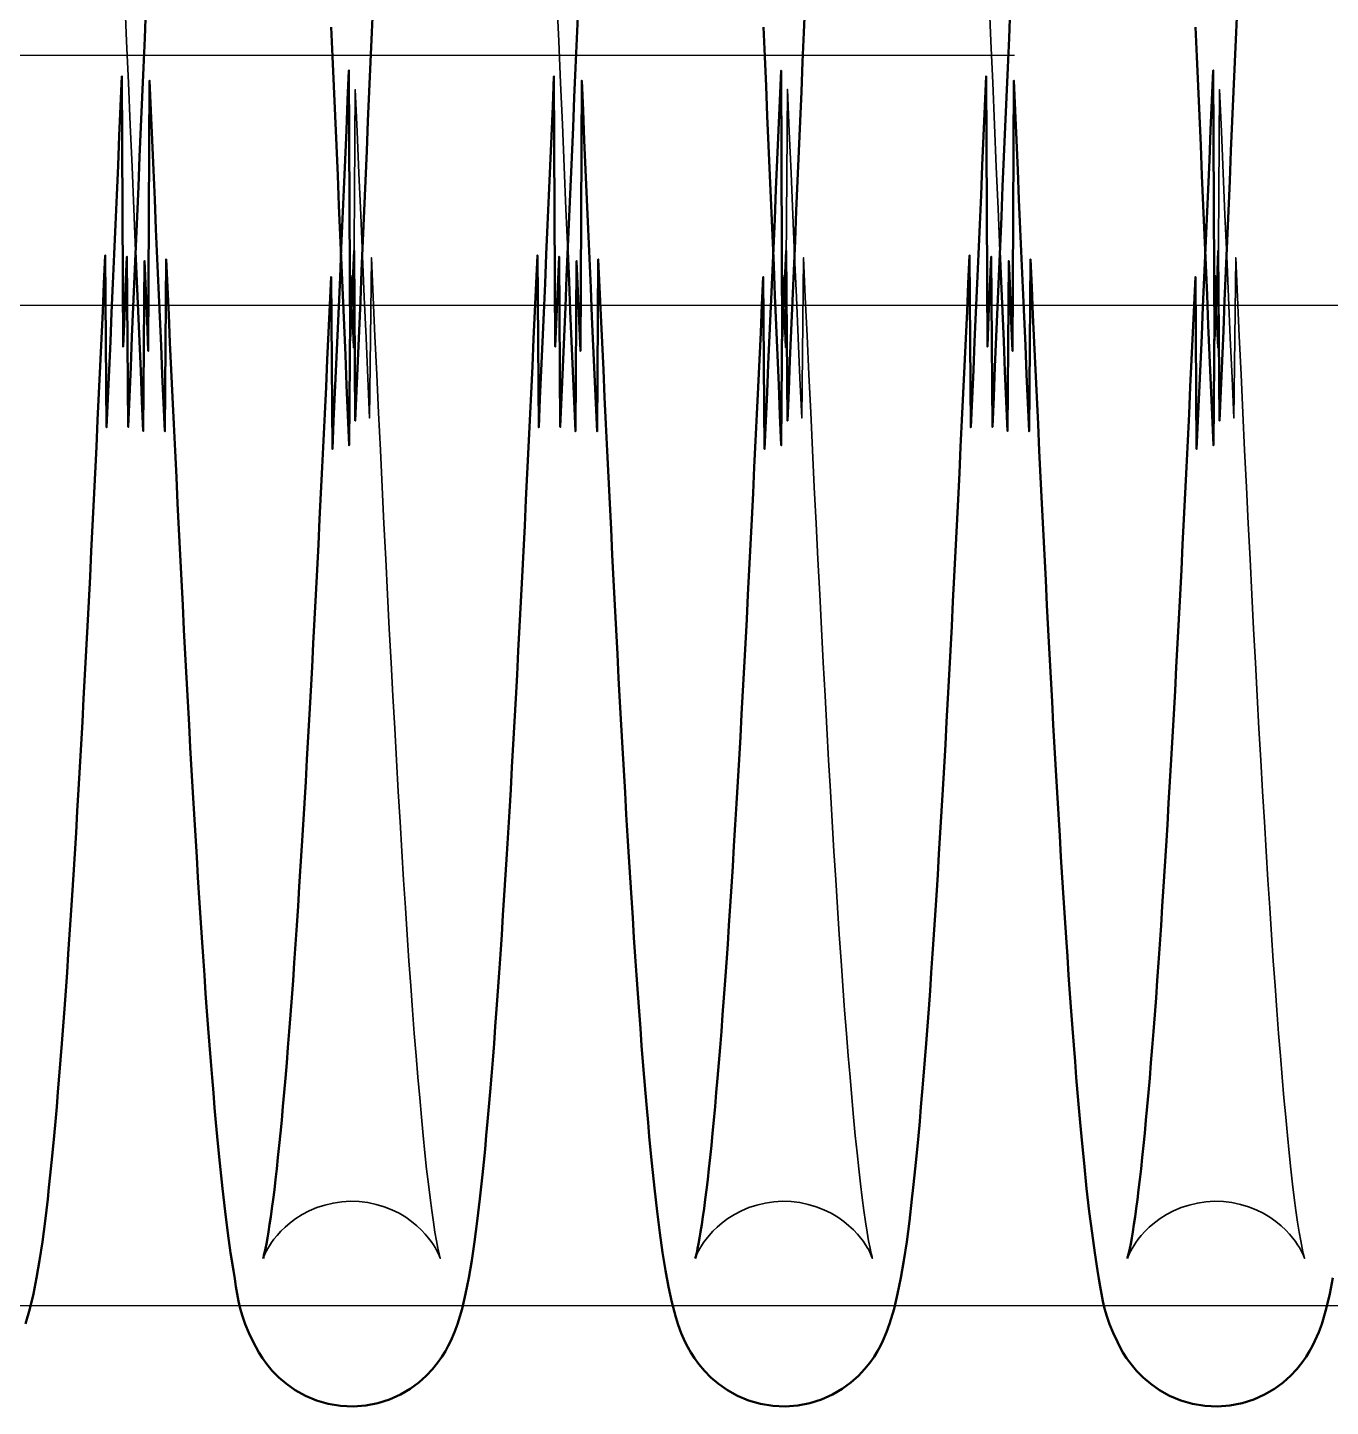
# Model space of a CAD drawing. Header units: millimetres. Extents: x 1448 to 104164, y -19509 to -89.
# Drawn here: x 84153 to 84205.1, y -3056.7 to -3001.5 of the extents above; entities that cross this region are included whole.
import ezdxf

# ---------------------------------------------------------------- set-up
doc = ezdxf.new("R2010")
doc.units = ezdxf.units.MM
doc.header["$LTSCALE"] = 60
doc.header["$MEASUREMENT"] = 0
doc.linetypes.add('CENTER', pattern=[2, 1.25, -0.25, 0.25, -0.25])
doc.layers.get('0').update_dxf_attribs({"linetype": 'CONTINUOUS'})
doc.layers.add('cen', color=14, linetype='CONTINUOUS')
doc.layers.add('가려진 것(ISO)', color=7, linetype='CONTINUOUS', lineweight=35)
doc.layers.add('가시적인 것(ISO)', color=7, linetype='CONTINUOUS', lineweight=50)

# ---------------------------------------------------------------- blocks, each defined once
blk = doc.blocks.new('토션스프링1')
at = {"layer": '가려진 것(ISO)', "flags": 128}
for points in [[(21462852.176, -50955456.936), (21462852.104, -50955458.59), (21462852.032, -50955460.254), (21462851.961, -50955461.927), (21462851.889, -50955463.607), (21462851.817, -50955465.293), (21462851.745, -50955466.981)], [(21462869.452, -50955456.939), (21462869.38, -50955458.591), (21462869.308, -50955460.254), (21462869.236, -50955461.926), (21462869.165, -50955463.606), (21462869.093, -50955465.292), (21462869.021, -50955466.982)], [(21462886.728, -50955456.936), (21462886.656, -50955458.59), (21462886.584, -50955460.254), (21462886.512, -50955461.927), (21462886.44, -50955463.607), (21462886.368, -50955465.293), (21462886.297, -50955466.981)], [(21462846.648, -50955507.244), (21462846.643, -50955507.229), (21462846.623, -50955507.177), (21462846.583, -50955507.083), (21462846.512, -50955506.94), (21462846.461, -50955506.847), (21462846.396, -50955506.739), (21462846.315, -50955506.616), (21462846.215, -50955506.478), (21462846.092, -50955506.325), (21462845.944, -50955506.162), (21462845.771, -50955505.993), (21462845.57, -50955505.821), (21462845.339, -50955505.652), (21462845.083, -50955505.491), (21462844.802, -50955505.344), (21462844.502, -50955505.217), (21462844.183, -50955505.113), (21462843.849, -50955505.035), (21462843.506, -50955504.985), (21462843.159, -50955504.965), (21462842.812, -50955504.976), (21462842.467, -50955505.017), (21462842.13, -50955505.087), (21462841.807, -50955505.183), (21462841.5, -50955505.304), (21462841.214, -50955505.445), (21462840.95, -50955505.603), (21462840.711, -50955505.77), (21462840.501, -50955505.941), (21462840.319, -50955506.112), (21462840.164, -50955506.278), (21462840.035, -50955506.433), (21462839.928, -50955506.574), (21462839.841, -50955506.702), (21462839.772, -50955506.815), (21462839.717, -50955506.913), (21462839.64, -50955507.065), (21462839.596, -50955507.166), (21462839.574, -50955507.223), (21462839.567, -50955507.244), (21462839.57, -50955507.234), (21462839.58, -50955507.197), (21462839.596, -50955507.136), (21462839.616, -50955507.055), (21462839.662, -50955506.836), (21462839.717, -50955506.549), (21462839.777, -50955506.199), (21462839.842, -50955505.792), (21462839.908, -50955505.333), (21462839.975, -50955504.828), (21462840.042, -50955504.275), (21462840.11, -50955503.674), (21462840.179, -50955503.027), (21462840.249, -50955502.336), (21462840.319, -50955501.601), (21462840.39, -50955500.825), (21462840.461, -50955500.007), (21462840.532, -50955499.15), (21462840.603, -50955498.254), (21462840.674, -50955497.322), (21462840.746, -50955496.353), (21462840.817, -50955495.35), (21462840.888, -50955494.31), (21462840.959, -50955493.232), (21462841.03, -50955492.119), (21462841.102, -50955490.971), (21462841.173, -50955489.79), (21462841.245, -50955488.577), (21462841.317, -50955487.333), (21462841.388, -50955486.061), (21462841.46, -50955484.76), (21462841.532, -50955483.433), (21462841.603, -50955482.08), (21462841.674, -50955480.703), (21462841.746, -50955479.301), (21462841.817, -50955477.873), (21462841.889, -50955476.418), (21462841.96, -50955474.94), (21462842.032, -50955473.44), (21462842.104, -50955471.919), (21462842.176, -50955470.378), (21462842.248, -50955468.82), (21462842.319, -50955467.246), (21462842.391, -50955473.657), (21462842.463, -50955472.056), (21462842.534, -50955470.443), (21462842.605, -50955468.82), (21462842.677, -50955467.183), (21462842.748, -50955465.534), (21462842.82, -50955463.872), (21462842.892, -50955462.202), (21462842.964, -50955460.523), (21462843.036, -50955470.837), (21462843.107, -50955469.147)], [(21462863.923, -50955507.244), (21462863.919, -50955507.229), (21462863.899, -50955507.177), (21462863.858, -50955507.083), (21462863.788, -50955506.94), (21462863.737, -50955506.847), (21462863.672, -50955506.739), (21462863.591, -50955506.617), (21462863.491, -50955506.478), (21462863.368, -50955506.326), (21462863.221, -50955506.163), (21462863.047, -50955505.994), (21462862.846, -50955505.822), (21462862.616, -50955505.652), (21462862.359, -50955505.491), (21462862.079, -50955505.344), (21462861.779, -50955505.217), (21462861.46, -50955505.114), (21462861.126, -50955505.035), (21462860.784, -50955504.985), (21462860.437, -50955504.965), (21462860.089, -50955504.976), (21462859.745, -50955505.017), (21462859.408, -50955505.086), (21462859.084, -50955505.182), (21462858.778, -50955505.303), (21462858.491, -50955505.445), (21462858.227, -50955505.602), (21462857.988, -50955505.768), (21462857.779, -50955505.94), (21462857.596, -50955506.111), (21462857.441, -50955506.277), (21462857.311, -50955506.432), (21462857.204, -50955506.572), (21462857.116, -50955506.699), (21462857.046, -50955506.811), (21462856.991, -50955506.91), (21462856.915, -50955507.065), (21462856.872, -50955507.166), (21462856.85, -50955507.224), (21462856.843, -50955507.244), (21462856.846, -50955507.234), (21462856.856, -50955507.197), (21462856.871, -50955507.137), (21462856.89, -50955507.056), (21462856.937, -50955506.837), (21462856.993, -50955506.547), (21462857.055, -50955506.195), (21462857.119, -50955505.788), (21462857.184, -50955505.333), (21462857.25, -50955504.827), (21462857.317, -50955504.272), (21462857.386, -50955503.671), (21462857.455, -50955503.023), (21462857.525, -50955502.331), (21462857.595, -50955501.596), (21462857.666, -50955500.819), (21462857.737, -50955500.001), (21462857.808, -50955499.144), (21462857.88, -50955498.25), (21462857.951, -50955497.319), (21462858.021, -50955496.353), (21462858.092, -50955495.347), (21462858.164, -50955494.304), (21462858.235, -50955493.225), (21462858.306, -50955492.111), (21462858.378, -50955490.962), (21462858.45, -50955489.781), (21462858.521, -50955488.569), (21462858.593, -50955487.327), (21462858.664, -50955486.056), (21462858.736, -50955484.757), (21462858.807, -50955483.432), (21462858.879, -50955482.082), (21462858.95, -50955480.705), (21462859.021, -50955479.3), (21462859.093, -50955477.869), (21462859.165, -50955476.413), (21462859.236, -50955474.934), (21462859.308, -50955473.433), (21462859.38, -50955471.913), (21462859.452, -50955470.373), (21462859.524, -50955468.817), (21462859.595, -50955467.245), (21462859.667, -50955473.659), (21462859.738, -50955472.061), (21462859.809, -50955470.451), (21462859.881, -50955468.826), (21462859.953, -50955467.186), (21462860.024, -50955465.534), (21462860.096, -50955463.871), (21462860.168, -50955462.2), (21462860.24, -50955460.521), (21462860.311, -50955470.836), (21462860.383, -50955469.147)], [(21462881.199, -50955507.244), (21462881.194, -50955507.229), (21462881.175, -50955507.177), (21462881.134, -50955507.083), (21462881.064, -50955506.94), (21462881.012, -50955506.847), (21462880.948, -50955506.739), (21462880.867, -50955506.616), (21462880.766, -50955506.478), (21462880.643, -50955506.325), (21462880.496, -50955506.162), (21462880.322, -50955505.993), (21462880.121, -50955505.821), (21462879.891, -50955505.652), (21462879.634, -50955505.491), (21462879.354, -50955505.344), (21462879.053, -50955505.217), (21462878.734, -50955505.113), (21462878.401, -50955505.035), (21462878.058, -50955504.985), (21462877.71, -50955504.965), (21462877.363, -50955504.976), (21462877.019, -50955505.017), (21462876.682, -50955505.087), (21462876.358, -50955505.183), (21462876.052, -50955505.304), (21462875.765, -50955505.445), (21462875.501, -50955505.603), (21462875.263, -50955505.77), (21462875.053, -50955505.941), (21462874.871, -50955506.112), (21462874.716, -50955506.278), (21462874.586, -50955506.433), (21462874.48, -50955506.574), (21462874.393, -50955506.702), (21462874.323, -50955506.815), (21462874.268, -50955506.913), (21462874.192, -50955507.065), (21462874.148, -50955507.166), (21462874.126, -50955507.223), (21462874.118, -50955507.244), (21462874.121, -50955507.234), (21462874.132, -50955507.197), (21462874.148, -50955507.136), (21462874.167, -50955507.055), (21462874.214, -50955506.836), (21462874.268, -50955506.549), (21462874.329, -50955506.199), (21462874.393, -50955505.792), (21462874.46, -50955505.333), (21462874.526, -50955504.828), (21462874.594, -50955504.275), (21462874.662, -50955503.674), (21462874.731, -50955503.027), (21462874.8, -50955502.336), (21462874.871, -50955501.601), (21462874.941, -50955500.825), (21462875.012, -50955500.007), (21462875.083, -50955499.15), (21462875.155, -50955498.254), (21462875.226, -50955497.322), (21462875.297, -50955496.353), (21462875.368, -50955495.35), (21462875.439, -50955494.31), (21462875.51, -50955493.232), (21462875.582, -50955492.119), (21462875.653, -50955490.971), (21462875.725, -50955489.79), (21462875.797, -50955488.577), (21462875.868, -50955487.333), (21462875.94, -50955486.061), (21462876.011, -50955484.76), (21462876.083, -50955483.433), (21462876.155, -50955482.08), (21462876.226, -50955480.703), (21462876.297, -50955479.301), (21462876.369, -50955477.873), (21462876.44, -50955476.418), (21462876.512, -50955474.94), (21462876.584, -50955473.44), (21462876.656, -50955471.919), (21462876.727, -50955470.378), (21462876.799, -50955468.82), (21462876.871, -50955467.246), (21462876.943, -50955473.657), (21462877.014, -50955472.056), (21462877.086, -50955470.443), (21462877.157, -50955468.82), (21462877.228, -50955467.183), (21462877.3, -50955465.534), (21462877.372, -50955463.872), (21462877.443, -50955462.202), (21462877.515, -50955460.523), (21462877.587, -50955470.837), (21462877.659, -50955469.147)]]:
    blk.add_lwpolyline(points, dxfattribs=at)
at = {"layer": '가시적인 것(ISO)', "flags": 128}
for points in [[(21462842.252, -50955457.057), (21462842.303, -50955458.232), (21462842.354, -50955459.413), (21462842.405, -50955460.597), (21462842.456, -50955461.786), (21462842.506, -50955462.978), (21462842.557, -50955464.173), (21462842.608, -50955465.37), (21462842.659, -50955466.568), (21462842.71, -50955467.767), (21462842.761, -50955468.966), (21462842.812, -50955470.165), (21462842.862, -50955471.363), (21462842.913, -50955472.561), (21462842.964, -50955473.761), (21462843.015, -50955466.961), (21462843.065, -50955468.161), (21462843.116, -50955469.361), (21462843.167, -50955470.559), (21462843.218, -50955459.756), (21462843.269, -50955460.951), (21462843.32, -50955462.142), (21462843.371, -50955463.331), (21462843.422, -50955464.515), (21462843.473, -50955465.694), (21462843.524, -50955466.868), (21462843.575, -50955468.036), (21462843.626, -50955469.198), (21462843.677, -50955470.352), (21462843.727, -50955471.499), (21462843.778, -50955472.637), (21462843.829, -50955473.77), (21462843.879, -50955474.895), (21462843.93, -50955468.014), (21462843.981, -50955469.126), (21462844.032, -50955470.23), (21462844.083, -50955471.326), (21462844.134, -50955472.413), (21462844.185, -50955473.49), (21462844.236, -50955474.557), (21462844.287, -50955475.613), (21462844.338, -50955476.659), (21462844.389, -50955477.692), (21462844.439, -50955478.714), (21462844.49, -50955479.722), (21462844.541, -50955480.718), (21462844.592, -50955481.699), (21462844.642, -50955482.666), (21462844.693, -50955483.619), (21462844.744, -50955484.559), (21462844.794, -50955485.486), (21462844.845, -50955486.4), (21462844.896, -50955487.3), (21462844.947, -50955488.185), (21462844.998, -50955489.055), (21462845.048, -50955489.91), (21462845.099, -50955490.749), (21462845.15, -50955491.572), (21462845.201, -50955492.378), (21462845.252, -50955493.166), (21462845.302, -50955493.937), (21462845.353, -50955494.69), (21462845.403, -50955495.425), (21462845.454, -50955496.14), (21462845.504, -50955496.836), (21462845.554, -50955497.513), (21462845.605, -50955498.172), (21462845.655, -50955498.813), (21462845.705, -50955499.434), (21462845.756, -50955500.036), (21462845.806, -50955500.618), (21462845.856, -50955501.18), (21462845.906, -50955501.72), (21462845.955, -50955502.24), (21462846.005, -50955502.738), (21462846.054, -50955503.214), (21462846.103, -50955503.667), (21462846.152, -50955504.098), (21462846.2, -50955504.505), (21462846.248, -50955504.889), (21462846.296, -50955505.25), (21462846.343, -50955505.587), (21462846.389, -50955505.897), (21462846.433, -50955506.181), (21462846.476, -50955506.435), (21462846.517, -50955506.66), (21462846.555, -50955506.854), (21462846.589, -50955507.014), (21462846.618, -50955507.137), (21462846.639, -50955507.216), (21462846.648, -50955507.244)], [(21462843.107, -50955469.147), (21462843.158, -50955467.946), (21462843.209, -50955474.743), (21462843.26, -50955473.54), (21462843.311, -50955472.338), (21462843.362, -50955471.136), (21462843.413, -50955469.936), (21462843.463, -50955468.738), (21462843.514, -50955467.543), (21462843.565, -50955466.347), (21462843.616, -50955465.152), (21462843.666, -50955463.958), (21462843.717, -50955462.766), (21462843.768, -50955461.575), (21462843.819, -50955460.388), (21462843.87, -50955459.204), (21462843.921, -50955458.024)], [(21462859.528, -50955457.062), (21462859.579, -50955458.238), (21462859.63, -50955459.419), (21462859.681, -50955460.603), (21462859.731, -50955461.792), (21462859.782, -50955462.983), (21462859.833, -50955464.177), (21462859.884, -50955465.372), (21462859.935, -50955466.569), (21462859.986, -50955467.766), (21462860.037, -50955468.964), (21462860.087, -50955470.161), (21462860.138, -50955471.359), (21462860.189, -50955472.559), (21462860.24, -50955473.761), (21462860.29, -50955466.962), (21462860.341, -50955468.164), (21462860.392, -50955469.365), (21462860.443, -50955470.564), (21462860.494, -50955459.762), (21462860.545, -50955460.956), (21462860.596, -50955462.148), (21462860.647, -50955463.336), (21462860.698, -50955464.519), (21462860.749, -50955465.698), (21462860.8, -50955466.871), (21462860.851, -50955468.037), (21462860.901, -50955469.197), (21462860.952, -50955470.349), (21462861.003, -50955471.494), (21462861.054, -50955472.634), (21462861.104, -50955473.768), (21462861.155, -50955474.895), (21462861.206, -50955468.016), (21462861.257, -50955469.129), (21462861.308, -50955470.234), (21462861.359, -50955471.33), (21462861.41, -50955472.417), (21462861.461, -50955473.494), (21462861.512, -50955474.561), (21462861.563, -50955475.618), (21462861.614, -50955476.662), (21462861.664, -50955477.695), (21462861.715, -50955478.715), (21462861.766, -50955479.722), (21462861.817, -50955480.716), (21462861.867, -50955481.695), (21462861.918, -50955482.662), (21462861.969, -50955483.616), (21462862.019, -50955484.558), (21462862.07, -50955485.486), (21462862.121, -50955486.401), (21462862.172, -50955487.302), (21462862.223, -50955488.187), (21462862.274, -50955489.058), (21462862.324, -50955489.913), (21462862.375, -50955490.752), (21462862.426, -50955491.575), (21462862.477, -50955492.38), (21462862.527, -50955493.168), (21462862.578, -50955493.939), (21462862.628, -50955494.69), (21462862.679, -50955495.423), (21462862.729, -50955496.137), (21462862.78, -50955496.834), (21462862.83, -50955497.512), (21462862.88, -50955498.172), (21462862.931, -50955498.813), (21462862.981, -50955499.434), (21462863.031, -50955500.037), (21462863.082, -50955500.619), (21462863.132, -50955501.181), (21462863.181, -50955501.721), (21462863.231, -50955502.241), (21462863.281, -50955502.739), (21462863.33, -50955503.214), (21462863.379, -50955503.667), (21462863.427, -50955504.097), (21462863.476, -50955504.505), (21462863.524, -50955504.89), (21462863.572, -50955505.251), (21462863.619, -50955505.587), (21462863.665, -50955505.898), (21462863.709, -50955506.18), (21462863.752, -50955506.435), (21462863.792, -50955506.66), (21462863.83, -50955506.854), (21462863.865, -50955507.014), (21462863.894, -50955507.137), (21462863.915, -50955507.216), (21462863.923, -50955507.244)], [(21462860.383, -50955469.147), (21462860.434, -50955467.947), (21462860.485, -50955474.745), (21462860.536, -50955473.544), (21462860.587, -50955472.344), (21462860.637, -50955471.145), (21462860.688, -50955469.947), (21462860.739, -50955468.75), (21462860.789, -50955467.551), (21462860.84, -50955466.353), (21462860.891, -50955465.156), (21462860.942, -50955463.96), (21462860.993, -50955462.766), (21462861.044, -50955461.575), (21462861.095, -50955460.387), (21462861.146, -50955459.203), (21462861.197, -50955458.023)], [(21462876.803, -50955457.057), (21462876.854, -50955458.232), (21462876.905, -50955459.413), (21462876.956, -50955460.597), (21462877.007, -50955461.786), (21462877.058, -50955462.978), (21462877.109, -50955464.173), (21462877.16, -50955465.37), (21462877.211, -50955466.568), (21462877.262, -50955467.767), (21462877.312, -50955468.966), (21462877.363, -50955470.165), (21462877.414, -50955471.363), (21462877.465, -50955472.561), (21462877.515, -50955473.761), (21462877.566, -50955466.961), (21462877.617, -50955468.161), (21462877.668, -50955469.361), (21462877.719, -50955470.559), (21462877.77, -50955459.756), (21462877.821, -50955460.951), (21462877.872, -50955462.142), (21462877.923, -50955463.331), (21462877.974, -50955464.515), (21462878.025, -50955465.694), (21462878.076, -50955466.868), (21462878.126, -50955468.036), (21462878.177, -50955469.198), (21462878.228, -50955470.352), (21462878.279, -50955471.499), (21462878.329, -50955472.637), (21462878.38, -50955473.77), (21462878.431, -50955474.895), (21462878.482, -50955468.014), (21462878.533, -50955469.126), (21462878.583, -50955470.23), (21462878.634, -50955471.326), (21462878.685, -50955472.413), (21462878.736, -50955473.49), (21462878.787, -50955474.557), (21462878.838, -50955475.613), (21462878.889, -50955476.659), (21462878.94, -50955477.692), (21462878.991, -50955478.714), (21462879.042, -50955479.722), (21462879.093, -50955480.718), (21462879.143, -50955481.699), (21462879.194, -50955482.666), (21462879.244, -50955483.619), (21462879.295, -50955484.559), (21462879.346, -50955485.486), (21462879.397, -50955486.4), (21462879.447, -50955487.3), (21462879.498, -50955488.185), (21462879.549, -50955489.055), (21462879.6, -50955489.91), (21462879.651, -50955490.749), (21462879.702, -50955491.572), (21462879.752, -50955492.378), (21462879.803, -50955493.166), (21462879.854, -50955493.937), (21462879.904, -50955494.69), (21462879.955, -50955495.425), (21462880.005, -50955496.14), (21462880.056, -50955496.836), (21462880.106, -50955497.513), (21462880.156, -50955498.172), (21462880.207, -50955498.813), (21462880.257, -50955499.434), (21462880.307, -50955500.036), (21462880.357, -50955500.618), (21462880.407, -50955501.18), (21462880.457, -50955501.72), (21462880.507, -50955502.24), (21462880.556, -50955502.738), (21462880.606, -50955503.214), (21462880.655, -50955503.667), (21462880.703, -50955504.098), (21462880.751, -50955504.505), (21462880.799, -50955504.889), (21462880.847, -50955505.25), (21462880.894, -50955505.587), (21462880.94, -50955505.897), (21462880.985, -50955506.181), (21462881.028, -50955506.435), (21462881.068, -50955506.66), (21462881.106, -50955506.854), (21462881.141, -50955507.014), (21462881.17, -50955507.137), (21462881.191, -50955507.216), (21462881.199, -50955507.244)], [(21462877.659, -50955469.147), (21462877.71, -50955467.946), (21462877.761, -50955474.743), (21462877.812, -50955473.54), (21462877.863, -50955472.338), (21462877.913, -50955471.136), (21462877.964, -50955469.936), (21462878.015, -50955468.738), (21462878.065, -50955467.543), (21462878.116, -50955466.347), (21462878.167, -50955465.152), (21462878.218, -50955463.958), (21462878.269, -50955462.766), (21462878.32, -50955461.575), (21462878.371, -50955460.388), (21462878.422, -50955459.204), (21462878.473, -50955458.024)], [(21462851.745, -50955466.981), (21462851.694, -50955468.181), (21462851.643, -50955469.381), (21462851.593, -50955470.581), (21462851.542, -50955471.78), (21462851.491, -50955472.977), (21462851.441, -50955474.175), (21462851.39, -50955467.374), (21462851.339, -50955468.573), (21462851.288, -50955469.772), (21462851.237, -50955470.97), (21462851.186, -50955460.166), (21462851.135, -50955461.36), (21462851.084, -50955462.551), (21462851.033, -50955463.739), (21462850.983, -50955464.923), (21462850.932, -50955466.102), (21462850.881, -50955467.276), (21462850.83, -50955468.445), (21462850.779, -50955469.607), (21462850.728, -50955470.761), (21462850.677, -50955471.909), (21462850.627, -50955473.048), (21462850.576, -50955474.179), (21462850.525, -50955467.304), (21462850.474, -50955468.422), (21462850.424, -50955469.533), (21462850.373, -50955470.636), (21462850.322, -50955471.732), (21462850.271, -50955472.818), (21462850.22, -50955473.895), (21462850.169, -50955474.963), (21462850.118, -50955476.02), (21462850.067, -50955477.066), (21462850.016, -50955478.101), (21462849.965, -50955479.125), (21462849.914, -50955480.135), (21462849.863, -50955481.133), (21462849.812, -50955482.117), (21462849.761, -50955483.087), (21462849.711, -50955484.043), (21462849.66, -50955484.985), (21462849.609, -50955485.914), (21462849.558, -50955486.83), (21462849.507, -50955487.732), (21462849.456, -50955488.621), (21462849.405, -50955489.495), (21462849.354, -50955490.354), (21462849.303, -50955491.198), (21462849.252, -50955492.027), (21462849.201, -50955492.84), (21462849.15, -50955493.637), (21462849.099, -50955494.417), (21462849.047, -50955495.18), (21462848.996, -50955495.925), (21462848.945, -50955496.653), (21462848.894, -50955497.363), (21462848.843, -50955498.054), (21462848.792, -50955498.726), (21462848.741, -50955499.38), (21462848.69, -50955500.015), (21462848.639, -50955500.632), (21462848.588, -50955501.231), (21462848.537, -50955501.812), (21462848.485, -50955502.375), (21462848.434, -50955502.92), (21462848.382, -50955503.446), (21462848.277, -50955504.446), (21462848.171, -50955505.374), (21462848.062, -50955506.232), (21462847.951, -50955507.018), (21462847.837, -50955507.733), (21462847.785, -50955508.059), (21462847.738, -50955508.367), (21462847.632, -50955508.956), (21462847.563, -50955509.251), (21462847.476, -50955509.554), (21462847.364, -50955509.874), (21462847.223, -50955510.216), (21462847.047, -50955510.588), (21462846.944, -50955510.788), (21462846.824, -50955511.002), (21462846.678, -50955511.234), (21462846.5, -50955511.479), (21462846.284, -50955511.736), (21462846.024, -50955512.001), (21462845.716, -50955512.264), (21462845.361, -50955512.513), (21462844.959, -50955512.736), (21462844.516, -50955512.921), (21462844.045, -50955513.059), (21462843.554, -50955513.14), (21462843.05, -50955513.163), (21462842.549, -50955513.127), (21462842.061, -50955513.032), (21462841.595, -50955512.883), (21462841.161, -50955512.689), (21462840.77, -50955512.46), (21462840.425, -50955512.206), (21462840.127, -50955511.94), (21462839.878, -50955511.675), (21462839.671, -50955511.42), (21462839.502, -50955511.178), (21462839.362, -50955510.952), (21462839.247, -50955510.743), (21462839.15, -50955510.548), (21462838.997, -50955510.193), (21462838.878, -50955509.869), (21462838.696, -50955509.262), (21462838.556, -50955508.665), (21462838.43, -50955508.03)], [(21462869.021, -50955466.982), (21462868.97, -50955468.182), (21462868.919, -50955469.384), (21462868.868, -50955470.585), (21462868.817, -50955471.786), (21462868.767, -50955472.986), (21462868.716, -50955474.184), (21462868.665, -50955467.38), (21462868.615, -50955468.578), (21462868.564, -50955469.775), (21462868.513, -50955470.971), (21462868.462, -50955460.166), (21462868.411, -50955461.359), (21462868.36, -50955462.55), (21462868.309, -50955463.738), (21462868.258, -50955464.921), (21462868.207, -50955466.101), (21462868.156, -50955467.276), (21462868.105, -50955468.445), (21462868.055, -50955469.608), (21462868.004, -50955470.765), (21462867.953, -50955471.914), (21462867.902, -50955473.055), (21462867.851, -50955474.188), (21462867.801, -50955467.312), (21462867.75, -50955468.428), (21462867.699, -50955469.537), (21462867.648, -50955470.639), (21462867.597, -50955471.733), (21462867.547, -50955472.819), (21462867.496, -50955473.895), (21462867.445, -50955474.962), (21462867.394, -50955476.019), (21462867.343, -50955477.065), (21462867.292, -50955478.1), (21462867.241, -50955479.124), (21462867.19, -50955480.136), (21462867.139, -50955481.134), (21462867.088, -50955482.12), (21462867.037, -50955483.092), (21462866.986, -50955484.049), (21462866.935, -50955484.992), (21462866.885, -50955485.92), (21462866.834, -50955486.835), (21462866.783, -50955487.736), (21462866.732, -50955488.623), (21462866.681, -50955489.496), (21462866.63, -50955490.355), (21462866.579, -50955491.198), (21462866.528, -50955492.027), (21462866.477, -50955492.839), (21462866.426, -50955493.636), (21462866.374, -50955494.416), (21462866.323, -50955495.179), (21462866.272, -50955495.925), (21462866.221, -50955496.654), (21462866.17, -50955497.364), (21462866.118, -50955498.057), (21462866.067, -50955498.731), (21462866.016, -50955499.385), (21462865.965, -50955500.021), (21462865.914, -50955500.638), (21462865.863, -50955501.236), (21462865.812, -50955501.815), (21462865.761, -50955502.377), (21462865.71, -50955502.92), (21462865.659, -50955503.445), (21462865.555, -50955504.441), (21462865.449, -50955505.366), (21462865.341, -50955506.223), (21462865.229, -50955507.011), (21462865.112, -50955507.733), (21462864.991, -50955508.389), (21462864.859, -50955508.999), (21462864.698, -50955509.597), (21462864.601, -50955509.904), (21462864.483, -50955510.23), (21462864.323, -50955510.591), (21462864.22, -50955510.79), (21462864.099, -50955511.002), (21462863.953, -50955511.232), (21462863.775, -50955511.478), (21462863.56, -50955511.735), (21462863.3, -50955512.001), (21462862.993, -50955512.264), (21462862.637, -50955512.513), (21462862.234, -50955512.736), (21462861.792, -50955512.921), (21462861.321, -50955513.059), (21462860.829, -50955513.14), (21462860.326, -50955513.163), (21462859.825, -50955513.127), (21462859.337, -50955513.032), (21462858.871, -50955512.883), (21462858.437, -50955512.689), (21462858.046, -50955512.46), (21462857.701, -50955512.205), (21462857.403, -50955511.94), (21462857.153, -50955511.676), (21462856.947, -50955511.42), (21462856.777, -50955511.178), (21462856.638, -50955510.952), (21462856.522, -50955510.743), (21462856.425, -50955510.548), (21462856.273, -50955510.193), (21462856.154, -50955509.868), (21462855.972, -50955509.263), (21462855.832, -50955508.666), (21462855.704, -50955508.026), (21462855.585, -50955507.331), (21462855.472, -50955506.578), (21462855.365, -50955505.761), (21462855.261, -50955504.877), (21462855.209, -50955504.408), (21462855.158, -50955503.921), (21462855.107, -50955503.414), (21462855.055, -50955502.888), (21462855.003, -50955502.341), (21462854.952, -50955501.774), (21462854.9, -50955501.188), (21462854.848, -50955500.582), (21462854.796, -50955499.957), (21462854.745, -50955499.313), (21462854.693, -50955498.65), (21462854.642, -50955497.969), (21462854.59, -50955497.271), (21462854.539, -50955496.555), (21462854.487, -50955495.821), (21462854.436, -50955495.071), (21462854.384, -50955494.304), (21462854.333, -50955493.521), (21462854.282, -50955492.722), (21462854.231, -50955491.908), (21462854.18, -50955491.078), (21462854.129, -50955490.233), (21462854.078, -50955489.373), (21462854.027, -50955488.499), (21462853.976, -50955487.611), (21462853.925, -50955486.71), (21462853.875, -50955485.793), (21462853.824, -50955484.86), (21462853.773, -50955483.913), (21462853.722, -50955482.952), (21462853.671, -50955481.976), (21462853.62, -50955480.988), (21462853.569, -50955479.986), (21462853.518, -50955478.972), (21462853.467, -50955477.947), (21462853.416, -50955476.91), (21462853.365, -50955475.862), (21462853.314, -50955474.804), (21462853.263, -50955473.737), (21462853.212, -50955472.66), (21462853.161, -50955471.574), (21462853.11, -50955470.48), (21462853.06, -50955469.379), (21462853.009, -50955468.27), (21462852.958, -50955467.152), (21462852.908, -50955474.025), (21462852.857, -50955472.889), (21462852.806, -50955471.745), (21462852.755, -50955470.594), (21462852.704, -50955469.435), (21462852.653, -50955468.27), (21462852.602, -50955467.1), (21462852.551, -50955465.924), (21462852.5, -50955464.744), (21462852.449, -50955463.56), (21462852.398, -50955462.372), (21462852.347, -50955461.182), (21462852.296, -50955459.989), (21462852.246, -50955470.795), (21462852.195, -50955469.6), (21462852.144, -50955468.405), (21462852.094, -50955467.209), (21462852.043, -50955474.011), (21462851.992, -50955472.811), (21462851.941, -50955471.61), (21462851.89, -50955470.407), (21462851.839, -50955469.205), (21462851.788, -50955468.002), (21462851.738, -50955466.801), (21462851.687, -50955465.601), (21462851.636, -50955464.404), (21462851.585, -50955463.209), (21462851.534, -50955462.018), (21462851.483, -50955460.83), (21462851.432, -50955459.648), (21462851.381, -50955458.47), (21462851.33, -50955457.299)], [(21462886.297, -50955466.981), (21462886.246, -50955468.181), (21462886.195, -50955469.381), (21462886.144, -50955470.581), (21462886.093, -50955471.78), (21462886.043, -50955472.977), (21462885.992, -50955474.175), (21462885.941, -50955467.374), (21462885.891, -50955468.573), (21462885.84, -50955469.772), (21462885.789, -50955470.97), (21462885.738, -50955460.166), (21462885.687, -50955461.36), (21462885.636, -50955462.551), (21462885.585, -50955463.739), (21462885.534, -50955464.923), (21462885.483, -50955466.102), (21462885.432, -50955467.276), (21462885.381, -50955468.445), (21462885.33, -50955469.607), (21462885.28, -50955470.761), (21462885.229, -50955471.909), (21462885.178, -50955473.048), (21462885.127, -50955474.179), (21462885.077, -50955467.304), (21462885.026, -50955468.422), (21462884.975, -50955469.533), (21462884.924, -50955470.636), (21462884.873, -50955471.732), (21462884.822, -50955472.818), (21462884.771, -50955473.895), (21462884.72, -50955474.963), (21462884.669, -50955476.02), (21462884.618, -50955477.066), (21462884.567, -50955478.101), (21462884.516, -50955479.125), (21462884.465, -50955480.135), (21462884.415, -50955481.133), (21462884.364, -50955482.117), (21462884.313, -50955483.087), (21462884.262, -50955484.043), (21462884.211, -50955484.985), (21462884.161, -50955485.914), (21462884.11, -50955486.83), (21462884.059, -50955487.732), (21462884.008, -50955488.621), (21462883.957, -50955489.495), (21462883.906, -50955490.354), (21462883.855, -50955491.198), (21462883.804, -50955492.027), (21462883.752, -50955492.84), (21462883.701, -50955493.637), (21462883.65, -50955494.417), (21462883.599, -50955495.18), (21462883.548, -50955495.925), (21462883.497, -50955496.653), (21462883.445, -50955497.363), (21462883.394, -50955498.054), (21462883.343, -50955498.726), (21462883.292, -50955499.38), (21462883.241, -50955500.015), (21462883.19, -50955500.632), (21462883.139, -50955501.231), (21462883.088, -50955501.812), (21462883.037, -50955502.375), (21462882.985, -50955502.92), (21462882.933, -50955503.446), (21462882.829, -50955504.446), (21462882.722, -50955505.374), (21462882.614, -50955506.232), (21462882.502, -50955507.018), (21462882.388, -50955507.733), (21462882.337, -50955508.059), (21462882.289, -50955508.367), (21462882.184, -50955508.956), (21462882.115, -50955509.251), (21462882.027, -50955509.554), (21462881.916, -50955509.874), (21462881.775, -50955510.216), (21462881.598, -50955510.588), (21462881.495, -50955510.788), (21462881.375, -50955511.002), (21462881.229, -50955511.234), (21462881.051, -50955511.479), (21462880.835, -50955511.736), (21462880.576, -50955512.001), (21462880.268, -50955512.264), (21462879.913, -50955512.513), (21462879.51, -50955512.736), (21462879.068, -50955512.921), (21462878.597, -50955513.059), (21462878.105, -50955513.14), (21462877.602, -50955513.163), (21462877.1, -50955513.127), (21462876.613, -50955513.032), (21462876.147, -50955512.883), (21462875.713, -50955512.689), (21462875.322, -50955512.46), (21462874.977, -50955512.206), (21462874.679, -50955511.94), (21462874.429, -50955511.675), (21462874.223, -50955511.42), (21462874.053, -50955511.178), (21462873.914, -50955510.952), (21462873.798, -50955510.743), (21462873.701, -50955510.548), (21462873.549, -50955510.193), (21462873.43, -50955509.869), (21462873.247, -50955509.262), (21462873.108, -50955508.665), (21462872.982, -50955508.03), (21462872.862, -50955507.335), (21462872.749, -50955506.578), (21462872.64, -50955505.757), (21462872.535, -50955504.868), (21462872.431, -50955503.91), (21462872.38, -50955503.403), (21462872.329, -50955502.878), (21462872.278, -50955502.334), (21462872.227, -50955501.77), (21462872.175, -50955501.187), (21462872.124, -50955500.584), (21462872.072, -50955499.962), (21462872.021, -50955499.32), (21462871.969, -50955498.659), (21462871.918, -50955497.979), (21462871.867, -50955497.281), (21462871.815, -50955496.566), (21462871.764, -50955495.833), (21462871.712, -50955495.082), (21462871.661, -50955494.315), (21462871.61, -50955493.531), (21462871.558, -50955492.731), (21462871.507, -50955491.915), (21462871.456, -50955491.084), (21462871.405, -50955490.237), (21462871.354, -50955489.376), (21462871.303, -50955488.501), (21462871.252, -50955487.611), (21462871.201, -50955486.708), (21462871.15, -50955485.791), (21462871.099, -50955484.861), (21462871.049, -50955483.917), (21462870.998, -50955482.957), (21462870.947, -50955481.984), (21462870.896, -50955480.996), (21462870.845, -50955479.996), (21462870.794, -50955478.982), (21462870.743, -50955477.957), (21462870.692, -50955476.92), (21462870.641, -50955475.872), (21462870.59, -50955474.813), (21462870.539, -50955473.745), (21462870.488, -50955472.667), (21462870.437, -50955471.579), (21462870.386, -50955470.484), (21462870.336, -50955469.38), (21462870.285, -50955468.269), (21462870.234, -50955467.151), (21462870.183, -50955474.027), (21462870.133, -50955472.893), (21462870.082, -50955471.752), (21462870.031, -50955470.602), (21462869.98, -50955469.445), (21462869.929, -50955468.281), (21462869.878, -50955467.111), (21462869.827, -50955465.936), (21462869.776, -50955464.756), (21462869.725, -50955463.571), (21462869.674, -50955462.383), (21462869.624, -50955461.191), (21462869.573, -50955459.997), (21462869.522, -50955470.801), (21462869.471, -50955469.604), (21462869.42, -50955468.406), (21462869.369, -50955467.208), (21462869.319, -50955474.011), (21462869.268, -50955472.814), (21462869.217, -50955471.615), (21462869.166, -50955470.414), (21462869.116, -50955469.213), (21462869.065, -50955468.013), (21462869.014, -50955466.812), (21462868.963, -50955465.613), (21462868.912, -50955464.416), (21462868.861, -50955463.221), (21462868.81, -50955462.029), (21462868.759, -50955460.841), (21462868.708, -50955459.657), (21462868.657, -50955458.479), (21462868.606, -50955457.305)], [(21462890.705, -50955509.868), (21462890.524, -50955509.263), (21462890.384, -50955508.666), (21462890.256, -50955508.026), (21462890.136, -50955507.331), (21462890.024, -50955506.578), (21462889.916, -50955505.761), (21462889.812, -50955504.877), (21462889.761, -50955504.408), (21462889.71, -50955503.921), (21462889.658, -50955503.414), (21462889.607, -50955502.888), (21462889.555, -50955502.341), (21462889.503, -50955501.774), (21462889.451, -50955501.188), (21462889.4, -50955500.582), (21462889.348, -50955499.957), (21462889.296, -50955499.313), (21462889.245, -50955498.65), (21462889.193, -50955497.969), (21462889.142, -50955497.271), (21462889.09, -50955496.555), (21462889.039, -50955495.821), (21462888.987, -50955495.071), (21462888.936, -50955494.304), (21462888.885, -50955493.521), (21462888.834, -50955492.722), (21462888.782, -50955491.908), (21462888.731, -50955491.078), (21462888.68, -50955490.233), (21462888.629, -50955489.373), (21462888.578, -50955488.499), (21462888.528, -50955487.611), (21462888.477, -50955486.71), (21462888.426, -50955485.793), (21462888.375, -50955484.86), (21462888.324, -50955483.913), (21462888.273, -50955482.952), (21462888.222, -50955481.976), (21462888.171, -50955480.988), (21462888.12, -50955479.986), (21462888.069, -50955478.972), (21462888.018, -50955477.947), (21462887.967, -50955476.91), (21462887.916, -50955475.862), (21462887.865, -50955474.804), (21462887.815, -50955473.737), (21462887.764, -50955472.66), (21462887.713, -50955471.574), (21462887.662, -50955470.48), (21462887.611, -50955469.379), (21462887.561, -50955468.27), (21462887.51, -50955467.152), (21462887.459, -50955474.025), (21462887.408, -50955472.889), (21462887.357, -50955471.745), (21462887.307, -50955470.594), (21462887.256, -50955469.435), (21462887.205, -50955468.27), (21462887.154, -50955467.1), (21462887.103, -50955465.924), (21462887.052, -50955464.744), (21462887.001, -50955463.56), (21462886.95, -50955462.372), (21462886.899, -50955461.182), (21462886.848, -50955459.989), (21462886.797, -50955470.795), (21462886.746, -50955469.6), (21462886.696, -50955468.405), (21462886.645, -50955467.209), (21462886.594, -50955474.011), (21462886.544, -50955472.811), (21462886.493, -50955471.61), (21462886.442, -50955470.407), (21462886.391, -50955469.205), (21462886.34, -50955468.002), (21462886.289, -50955466.801), (21462886.238, -50955465.601), (21462886.187, -50955464.404), (21462886.136, -50955463.209), (21462886.085, -50955462.018), (21462886.034, -50955460.83), (21462885.983, -50955459.648), (21462885.932, -50955458.47), (21462885.882, -50955457.299)]]:
    blk.add_lwpolyline(points, dxfattribs=at)
blk = doc.blocks.new('토션스프링12345')
blk.add_blockref('토션스프링1', (1400.606, -3974.283))

msp = doc.modelspace()

# ---------------------------------------------------------------- linework, layer by layer
at = {"color": 3}
for p, q in [((79607.442, -3012.641), (85865.368, -3012.641)), ((85582.442, -3052.641), (79782.442, -3052.641))]:
    msp.add_line(p, q, dxfattribs=at)
at = {"layer": 'cen', "linetype": 'CENTER'}
msp.add_line((79557.442, -3002.641), (85915.368, -3002.641), dxfattribs=at)

# ---------------------------------------------------------------- block references
at = {"xscale": -1}
msp.add_blockref('토션스프링12345', (21548444.213, 50956430.79), dxfattribs=at)

doc.saveas('drawing.dxf')
